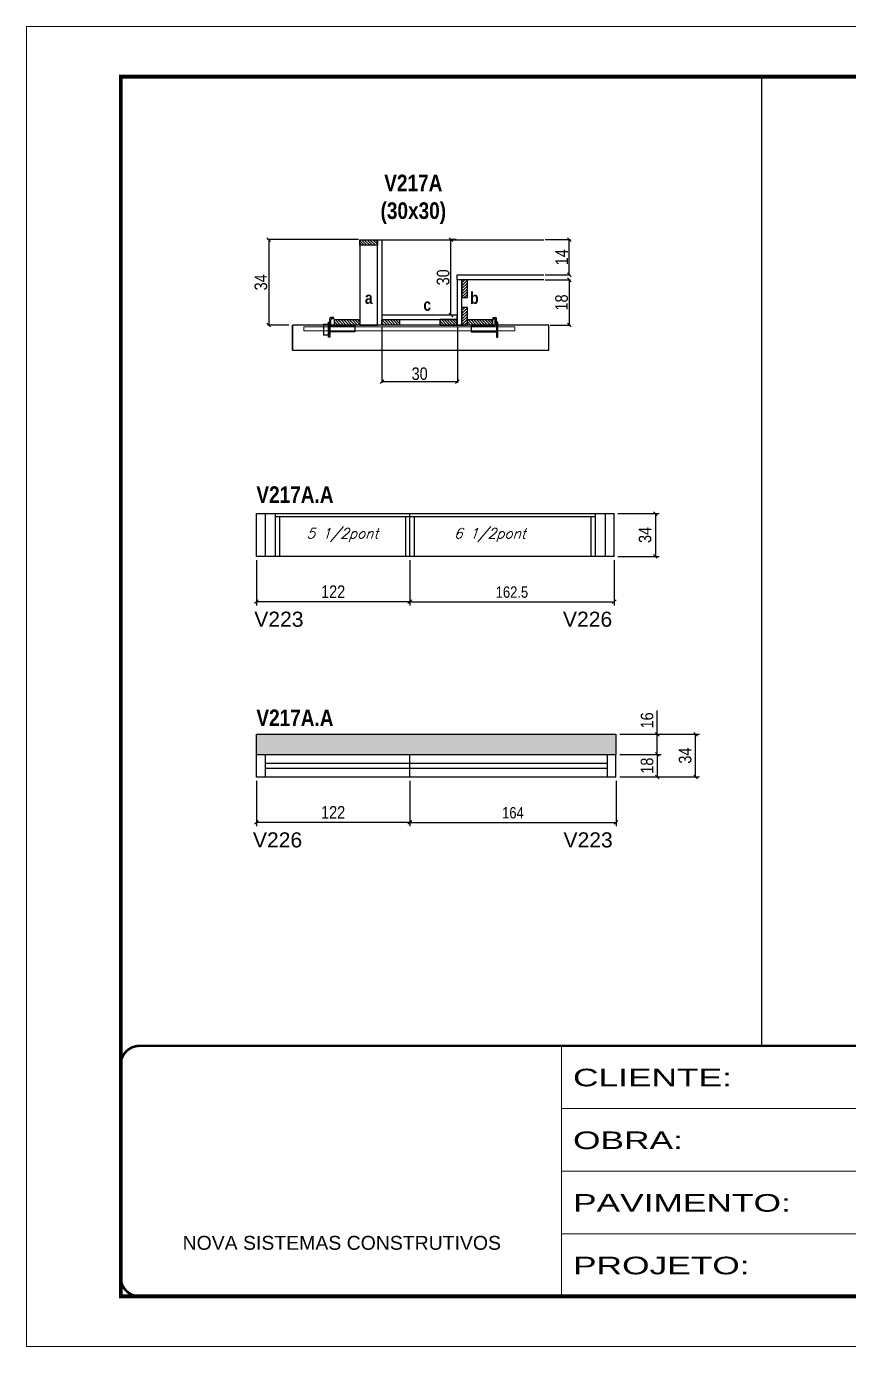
# Model space of a CAD drawing. Extents: x 2603 to 22413, y 1253 to 30260.
# Drawn here: x 5773 to 6427, y 19631 to 20681 of the extents above; entities that cross this region are included whole.
import ezdxf

# ---------------------------------------------------------------- set-up
doc = ezdxf.new("R2010")
doc.units = 0
doc.linetypes.add('CONTINUO', pattern=[0])
doc.linetypes.add('DASHED', pattern=[0.75, 0.5, -0.25])
for name, color, linetype in [('5', 5, 'Continuous'), ('barrote', 251, 'Continuous'), ('COTA', 241, 'Continuous'), ('detalhes', 4, 'Continuous'), ('NOMENCLATURA', 7, 'Continuous'), ('Painéis', 200, 'Continuous'), ('presilha', 1, 'Continuous'), ('SARR_2.2x10', 60, 'Continuous'), ('SARR_2.2x7', 40, 'Continuous'), ('SARR_3.5x7', 81, 'Continuous'), ('texto', 7, 'Continuous')]:
    doc.layers.add(name, color=color, linetype=linetype)
for name, color, linetype, lineweight in [('CONCRETO', 251, 'Continuous', 25), ('Folhas', 255, 'Continuous', 9), ('SARRAFO DE PRESSAO', 251, 'DASHED', 9), ('SCO-___-LAJ', 2, 'Continuous', 0)]:
    doc.layers.add(name, color=color, linetype=linetype, lineweight=lineweight)
doc.styles.add('ARIAL', font='arial.ttf')
doc.styles.add('COTA TECNICA', font='techl___.ttf', dxfattribs={"height": 10})
doc.styles.add('COTA TECNICA 2X', font='techl___.ttf', dxfattribs={"height": 10})
doc.styles.add('COTA TECNICA-50', font='techl___.ttf', dxfattribs={"height": 9})
doc.styles.add('Romans', font='romans.shx')
doc.styles.get("Standard").update_dxf_attribs({"font": 'arial.ttf'})
doc.styles.add('TECNICA', font='techb___.ttf', dxfattribs={"height": 10})
doc.styles.add('Tecnologia', font='')
doc.styles.get('Tecnologia').set_extended_font_data('Forgotten Futurist')
doc.dimstyles.new('COTA PAINEL-50', dxfattribs={"dimtxt": 9, "dimasz": 3, "dimexe": 3, "dimexo": 3, "dimgap": 3, "dimtad": 1, "dimdec": 1, "dimzin": 12, "dimdsep": 46, "dimtxsty": 'COTA TECNICA-50', "dimblk1": 'OBLIQUE', "dimblk2": 'OBLIQUE', "dimsah": 1, "dimcen": 0.9, "dimclrd": 4, "dimclre": 4, "dimclrt": 240, "dimadec": 1, "dimazin": 3, "dimtfac": 1, "dimtdec": 1, "dimtmove": 0, "dimatfit": 3, "dimfxl": 1, "dimtolj": 1, "dimtzin": 12, "dimarcsym": 0})
doc.dimstyles.new('PAINEL', dxfattribs={"dimtxt": 10, "dimasz": 3, "dimexe": 3, "dimexo": 3, "dimgap": 3, "dimtad": 1, "dimdec": 1, "dimzin": 12, "dimdsep": 46, "dimtxsty": 'COTA TECNICA', "dimblk1": 'OBLIQUE', "dimblk2": 'OBLIQUE', "dimsah": 1, "dimcen": 0.9, "dimclrd": 4, "dimclre": 4, "dimclrt": 240, "dimadec": 1, "dimazin": 3, "dimtfac": 1, "dimtdec": 1, "dimtmove": 0, "dimatfit": 3, "dimfxl": 1, "dimtolj": 1, "dimtzin": 12, "dimarcsym": 0})
doc.dimstyles.new('SECAO', dxfattribs={"dimscale": 0.333333, "dimtxt": 5, "dimasz": 9, "dimexe": 3, "dimexo": 3, "dimgap": 3, "dimtad": 1, "dimdec": 1, "dimlfac": 0.5, "dimzin": 12, "dimdsep": 46, "dimtxsty": 'COTA TECNICA 2X', "dimblk1": 'OBLIQUE', "dimblk2": 'OBLIQUE', "dimsah": 1, "dimcen": 0.9, "dimclrd": 4, "dimclre": 4, "dimclrt": 240, "dimadec": 1, "dimazin": 3, "dimtfac": 1, "dimtdec": 1, "dimtmove": 0, "dimatfit": 3, "dimfxl": 1, "dimtolj": 1, "dimtzin": 12, "dimarcsym": 0})

# ---------------------------------------------------------------- blocks, each defined once
blk = doc.blocks.new('9999999999')
at = {"color": 30, "linetype": 'CONTINUO'}
for p, q in [((98564.6, 34230.2), (98564.6, 34429.4)), ((98564.6, 34379.6), (99584, 34379.6)), ((98564.6, 34329.8), (99488, 34329.8)), ((98564.6, 34280), (99488, 34280))]:
    blk.add_line(p, q, dxfattribs=at)
at = {"color": 30, "linetype": 'CONTINUO', "const_width": 2}
blk.add_lwpolyline([(99584, 34230.2), (99584, 34414.4, 0.414214), (99569, 34429.4), (98229, 34429.4, 0.414214), (98214, 34414.4), (98214, 34245.2, 0.414214), (98229, 34230.2), (99584, 34230.2)], format="xyb", dxfattribs=at)
at = {"layer": 'Folhas'}
blk.add_lwpolyline([(98139, 34190.2), (99624, 34190.2), (99624, 35240.2), (98139, 35240.2)], close=True, dxfattribs=at)
at = {"layer": 'Folhas', "color": 30, "const_width": 3}
blk.add_lwpolyline([(98214, 34230.2), (99584, 34230.2), (99584, 35200.2), (98214, 35200.2)], close=True, dxfattribs=at)
at = {"color": 7, "linetype": 'Continuous', "ltscale": 5, "style": 'ARIAL'}
blk.add_text('NOVA SISTEMAS CONSTRUTIVOS', height=11.059, dxfattribs=at).set_placement((98263.2, 34267.2))
at = {"layer": 'Folhas', "color": 7, "style": 'Tecnologia', "width": 1.5}
for s, p in [('CLIENTE:', (98573.7, 34397.2)), ('OBRA:', (98573.7, 34347.3)), ('PAVIMENTO:', (98573.7, 34297.5)), ('PROJETO:', (98573.7, 34247.7))]:
    blk.add_text(s, height=14, dxfattribs=at).set_placement(p)
blk = doc.blocks.new('PRESILHA METÁLICA 1')
at = {"layer": 'presilha'}
for p, q in [((7.5, 10.6), (7.5, 19.9)), ((12, 21), (8.6, 21)), ((9, 11.6), (9, 18.9)), ((12, 19.5), (9.6, 19.5)), ((12, 21), (12, 19.5)), ((0, 13), (6, 13)), ((0, 13), (0, 0)), ((6, 0), (0, 0)), ((6, 15.5), (7.5, 15.5)), ((6, -2.5), (6, 15.5)), ((6, 13), (6, 0)), ((7.5, 15.5), (7.5, -2.5)), ((37.5, 4.1), (7.5, 4.1)), ((37.5, 11), (9.6, 11)), ((37.5, 11), (37.5, 4.1)), ((7.5, -2.5), (6, -2.5))]:
    blk.add_line(p, q, dxfattribs=at)
for centre, radius, start, end in [((8.6, 19.9), 1.14, 90, 180), ((9.6, 18.9), 0.57, 90, 180), ((9.6, 11.6), 0.57, 180, 270)]:
    blk.add_arc(centre, radius, start, end, dxfattribs=at)
blk = doc.blocks.new('PRESILHA METÁLICA 2')
at = {"layer": 'presilha'}
for p, q in [((-5.2, 23.5), (-5.2, 22)), ((-5.2, 23.5), (-1.9, 23.5)), ((-5.2, 22), (-2.8, 22)), ((-2.2, 14.1), (-2.2, 21.4)), ((0.8, 18), (-0.8, 18)), ((-0.8, 18), (-0.8, 0)), ((-0.8, 14.6), (-0.8, 22.4)), ((0.8, 0), (0.8, 18)), ((-30.8, 13.5), (-30.8, 6.6)), ((-30.8, 13.5), (-2.8, 13.5)), ((-30.8, 6.6), (-0.8, 6.6)), ((-0.8, 0), (0.8, 0))]:
    blk.add_line(p, q, dxfattribs=at)
for centre, radius, start, end in [((-2.8, 21.4), 0.57, 0, 90), ((-1.9, 22.4), 1.14, 0, 90), ((-2.8, 14.1), 0.57, 270, 0)]:
    blk.add_arc(centre, radius, start, end, dxfattribs=at)
blk = doc.blocks.new('_Oblique')
at = {"color": 0, "linetype": 'ByBlock', "lineweight": -2}
blk.add_line((-0.5, -0.5), (0.5, 0.5), dxfattribs=at)
blk = doc.blocks.new('*D420')
at = {"layer": 'COTA', "color": 4, "lineweight": -2, "transparency": 16777216}
for p, q in [((6185.4, 20479), (6205.7, 20479)), ((6204.7, 20479), (6204.7, 20443)), ((6189.5, 20443), (6205.7, 20443))]:
    blk.add_line(p, q, dxfattribs=at)
at = {"layer": 'Defpoints', "color": 0, "transparency": 16777216}
for p in [(6184.4, 20479), (6188.5, 20443), (6204.7, 20443)]:
    blk.add_point(p, dxfattribs=at)
at = {"layer": 'COTA', "color": 4, "lineweight": -2, "transparency": 16777216, "xscale": 3, "yscale": 3, "zscale": 3}
for p, rotation in [((6204.7, 20479), 90), ((6204.7, 20443), 270)]:
    blk.add_blockref('_Oblique', p, dxfattribs=dict(at, rotation=rotation))
at = {"layer": 'COTA', "color": 240, "transparency": 16777216, "insert": (6198.6, 20461), "char_height": 10, "attachment_point": 5, "rotation": 90, "style": 'COTA TECNICA 2X'}
blk.add_mtext('\\A1;18', dxfattribs=at)
blk = doc.blocks.new('*D421')
at = {"layer": 'COTA', "color": 4, "lineweight": -2, "transparency": 16777216}
for p, q in [((6185.4, 20511), (6205.7, 20511)), ((6204.7, 20483), (6204.7, 20511)), ((6185.4, 20483), (6205.7, 20483))]:
    blk.add_line(p, q, dxfattribs=at)
at = {"layer": 'Defpoints', "color": 0, "transparency": 16777216}
for p in [(6184.4, 20511), (6204.7, 20511), (6184.4, 20483)]:
    blk.add_point(p, dxfattribs=at)
at = {"layer": 'COTA', "color": 4, "lineweight": -2, "transparency": 16777216, "xscale": 3, "yscale": 3, "zscale": 3}
for p, rotation in [((6204.7, 20511), 90), ((6204.7, 20483), 270)]:
    blk.add_blockref('_Oblique', p, dxfattribs=dict(at, rotation=rotation))
at = {"layer": 'COTA', "color": 240, "transparency": 16777216, "insert": (6198.6, 20497), "char_height": 10, "attachment_point": 5, "rotation": 90, "style": 'COTA TECNICA 2X'}
blk.add_mtext('\\A1;14', dxfattribs=at)
blk = doc.blocks.new('*D422')
at = {"layer": 'COTA', "color": 4, "lineweight": -2, "transparency": 16777216}
for p, q in [((6037.1, 20511), (5964.7, 20511)), ((5965.7, 20511), (5965.7, 20443)), ((5981.8, 20443), (5964.7, 20443))]:
    blk.add_line(p, q, dxfattribs=at)
at = {"layer": 'Defpoints', "color": 0, "transparency": 16777216}
for p in [(6038.1, 20511), (5965.7, 20443), (5982.8, 20443)]:
    blk.add_point(p, dxfattribs=at)
at = {"layer": 'COTA', "color": 4, "lineweight": -2, "transparency": 16777216, "xscale": 3, "yscale": 3, "zscale": 3}
for p, rotation in [((5965.7, 20511), 90), ((5965.7, 20443), 270)]:
    blk.add_blockref('_Oblique', p, dxfattribs=dict(at, rotation=rotation))
at = {"layer": 'COTA', "color": 240, "transparency": 16777216, "insert": (5959.5, 20477), "char_height": 10, "attachment_point": 5, "rotation": 90, "style": 'COTA TECNICA 2X'}
blk.add_mtext('\\A1;34', dxfattribs=at)
blk = doc.blocks.new('*D2360')
at = {"layer": 'COTA', "color": 4, "lineweight": -2, "transparency": 16777216}
for p, q in [((6114.7, 20511), (6109.6, 20511)), ((6110.6, 20451), (6110.6, 20511)), ((6114.7, 20451), (6109.6, 20451))]:
    blk.add_line(p, q, dxfattribs=at)
at = {"layer": 'Defpoints', "color": 0, "transparency": 16777216}
for p in [(6110.6, 20511), (6115.7, 20511), (6115.7, 20451)]:
    blk.add_point(p, dxfattribs=at)
at = {"layer": 'COTA', "color": 4, "lineweight": -2, "transparency": 16777216, "xscale": 3, "yscale": 3, "zscale": 3}
for p, rotation in [((6110.6, 20511), 90), ((6110.6, 20451), 270)]:
    blk.add_blockref('_Oblique', p, dxfattribs=dict(at, rotation=rotation))
at = {"layer": 'COTA', "color": 240, "transparency": 16777216, "insert": (6104.4, 20481), "char_height": 10, "attachment_point": 5, "rotation": 90, "style": 'COTA TECNICA 2X'}
blk.add_mtext('\\A1;30', dxfattribs=at)
blk = doc.blocks.new('*D2361')
at = {"layer": 'COTA', "color": 4, "lineweight": -2, "transparency": 16777216}
for p, q in [((6055.7, 20442), (6055.7, 20397.1)), ((6115.7, 20442), (6115.7, 20397.1)), ((6055.7, 20398.1), (6115.7, 20398.1))]:
    blk.add_line(p, q, dxfattribs=at)
at = {"layer": 'Defpoints', "color": 0, "transparency": 16777216}
for p in [(6055.7, 20443), (6115.7, 20443), (6115.7, 20398.1)]:
    blk.add_point(p, dxfattribs=at)
at = {"layer": 'COTA', "color": 4, "lineweight": -2, "transparency": 16777216, "xscale": 3, "yscale": 3, "zscale": 3, "rotation": 180}
blk.add_blockref('_Oblique', (6055.7, 20398.1), dxfattribs=at)
at = {"layer": 'COTA', "color": 4, "lineweight": -2, "transparency": 16777216, "xscale": 3, "yscale": 3, "zscale": 3}
blk.add_blockref('_Oblique', (6115.7, 20398.1), dxfattribs=at)
at = {"layer": 'COTA', "color": 240, "transparency": 16777216, "insert": (6085.7, 20404.3), "char_height": 10, "attachment_point": 5, "style": 'COTA TECNICA 2X'}
blk.add_mtext('\\A1;30', dxfattribs=at)
blk = doc.blocks.new('*D423')
at = {"layer": 'COTA', "color": 4, "linetype": 'ByBlock', "lineweight": -2, "transparency": 16777216}
for p, q in [((6077.9, 20256.1), (6077.9, 20220)), ((6240.4, 20256.1), (6240.4, 20220)), ((6077.9, 20223), (6240.4, 20223))]:
    blk.add_line(p, q, dxfattribs=at)
at = {"layer": 'Defpoints', "color": 0, "linetype": 'ByBlock', "transparency": 16777216}
for p in [(6077.9, 20259.1), (6240.4, 20259.1), (6240.4, 20223)]:
    blk.add_point(p, dxfattribs=at)
at = {"layer": 'COTA', "color": 4, "linetype": 'ByBlock', "lineweight": -2, "transparency": 16777216, "xscale": 3, "yscale": 3, "zscale": 3, "rotation": 180}
blk.add_blockref('_Oblique', (6077.9, 20223), dxfattribs=at)
at = {"layer": 'COTA', "color": 4, "linetype": 'ByBlock', "lineweight": -2, "transparency": 16777216, "xscale": 3, "yscale": 3, "zscale": 3}
blk.add_blockref('_Oblique', (6240.4, 20223), dxfattribs=at)
at = {"layer": 'COTA', "color": 240, "linetype": 'ByBlock', "transparency": 16777216, "insert": (6159.1, 20230.6), "char_height": 9, "attachment_point": 5, "style": 'COTA TECNICA-50'}
blk.add_mtext('\\A1;162.5', dxfattribs=at)
blk = doc.blocks.new('*D2362')
at = {"layer": 'COTA', "color": 4, "linetype": 'ByBlock', "lineweight": -2, "transparency": 16777216}
for p, q in [((5955.9, 20256.1), (5955.9, 20220)), ((6077.9, 20256.1), (6077.9, 20220)), ((6077.9, 20223), (5955.9, 20223))]:
    blk.add_line(p, q, dxfattribs=at)
at = {"layer": 'Defpoints', "color": 0, "linetype": 'ByBlock', "transparency": 16777216}
for p in [(5955.9, 20259.1), (6077.9, 20259.1), (5955.9, 20223)]:
    blk.add_point(p, dxfattribs=at)
at = {"layer": 'COTA', "color": 4, "linetype": 'ByBlock', "lineweight": -2, "transparency": 16777216, "xscale": 3, "yscale": 3, "zscale": 3, "rotation": 180}
blk.add_blockref('_Oblique', (5955.9, 20223), dxfattribs=at)
at = {"layer": 'COTA', "color": 4, "linetype": 'ByBlock', "lineweight": -2, "transparency": 16777216, "xscale": 3, "yscale": 3, "zscale": 3}
blk.add_blockref('_Oblique', (6077.9, 20223), dxfattribs=at)
at = {"layer": 'COTA', "color": 240, "linetype": 'ByBlock', "transparency": 16777216, "insert": (6016.9, 20231), "char_height": 10, "attachment_point": 5, "style": 'COTA TECNICA'}
blk.add_mtext('\\A1;122', dxfattribs=at)
blk = doc.blocks.new('*D2363')
at = {"layer": 'COTA', "color": 4, "linetype": 'ByBlock', "lineweight": -2, "transparency": 16777216}
for p, q in [((6243.4, 20293.1), (6276.2, 20293.1)), ((6273.2, 20293.1), (6273.2, 20259.1)), ((6243.4, 20259.1), (6276.2, 20259.1))]:
    blk.add_line(p, q, dxfattribs=at)
at = {"layer": 'Defpoints', "color": 0, "linetype": 'ByBlock', "transparency": 16777216}
for p in [(6240.4, 20293.1), (6240.4, 20259.1), (6273.2, 20259.1)]:
    blk.add_point(p, dxfattribs=at)
at = {"layer": 'COTA', "color": 4, "linetype": 'ByBlock', "lineweight": -2, "transparency": 16777216, "xscale": 3, "yscale": 3, "zscale": 3}
for p, rotation in [((6273.2, 20293.1), 90), ((6273.2, 20259.1), 270)]:
    blk.add_blockref('_Oblique', p, dxfattribs=dict(at, rotation=rotation))
at = {"layer": 'COTA', "color": 240, "linetype": 'ByBlock', "transparency": 16777216, "insert": (6265, 20276.1), "char_height": 10, "attachment_point": 5, "rotation": 90, "style": 'COTA TECNICA'}
blk.add_mtext('\\A1;34', dxfattribs=at)
blk = doc.blocks.new('*D424')
at = {"layer": 'COTA', "color": 4, "linetype": 'ByBlock', "lineweight": -2, "transparency": 16777216}
for p, q in [((6077.9, 20080.6), (6077.9, 20044.5)), ((6241.9, 20080.6), (6241.9, 20044.5)), ((6077.9, 20047.5), (6241.9, 20047.5))]:
    blk.add_line(p, q, dxfattribs=at)
at = {"layer": 'Defpoints', "color": 0, "linetype": 'ByBlock', "transparency": 16777216}
for p in [(6077.9, 20083.6), (6241.9, 20083.6), (6241.9, 20047.5)]:
    blk.add_point(p, dxfattribs=at)
at = {"layer": 'COTA', "color": 4, "linetype": 'ByBlock', "lineweight": -2, "transparency": 16777216, "xscale": 3, "yscale": 3, "zscale": 3, "rotation": 180}
blk.add_blockref('_Oblique', (6077.9, 20047.5), dxfattribs=at)
at = {"layer": 'COTA', "color": 4, "linetype": 'ByBlock', "lineweight": -2, "transparency": 16777216, "xscale": 3, "yscale": 3, "zscale": 3}
blk.add_blockref('_Oblique', (6241.9, 20047.5), dxfattribs=at)
at = {"layer": 'COTA', "color": 240, "linetype": 'ByBlock', "transparency": 16777216, "insert": (6159.9, 20055.1), "char_height": 9, "attachment_point": 5, "style": 'COTA TECNICA-50'}
blk.add_mtext('\\A1;164', dxfattribs=at)
blk = doc.blocks.new('*D2364')
at = {"layer": 'COTA', "color": 4, "linetype": 'ByBlock', "lineweight": -2, "transparency": 16777216}
for p, q in [((5955.9, 20080.6), (5955.9, 20044.5)), ((6077.9, 20080.6), (6077.9, 20044.5)), ((6077.9, 20047.5), (5955.9, 20047.5))]:
    blk.add_line(p, q, dxfattribs=at)
at = {"layer": 'Defpoints', "color": 0, "linetype": 'ByBlock', "transparency": 16777216}
for p in [(5955.9, 20083.6), (6077.9, 20083.6), (5955.9, 20047.5)]:
    blk.add_point(p, dxfattribs=at)
at = {"layer": 'COTA', "color": 4, "linetype": 'ByBlock', "lineweight": -2, "transparency": 16777216, "xscale": 3, "yscale": 3, "zscale": 3, "rotation": 180}
blk.add_blockref('_Oblique', (5955.9, 20047.5), dxfattribs=at)
at = {"layer": 'COTA', "color": 4, "linetype": 'ByBlock', "lineweight": -2, "transparency": 16777216, "xscale": 3, "yscale": 3, "zscale": 3}
blk.add_blockref('_Oblique', (6077.9, 20047.5), dxfattribs=at)
at = {"layer": 'COTA', "color": 240, "linetype": 'ByBlock', "transparency": 16777216, "insert": (6016.9, 20055.5), "char_height": 10, "attachment_point": 5, "style": 'COTA TECNICA'}
blk.add_mtext('\\A1;122', dxfattribs=at)
blk = doc.blocks.new('*D2365')
at = {"layer": 'COTA', "color": 4, "linetype": 'ByBlock', "lineweight": -2, "transparency": 16777216}
for p, q in [((6244.9, 20101.6), (6277.7, 20101.6)), ((6274.7, 20101.6), (6274.7, 20083.6)), ((6244.9, 20083.6), (6277.7, 20083.6))]:
    blk.add_line(p, q, dxfattribs=at)
at = {"layer": 'Defpoints', "color": 0, "linetype": 'ByBlock', "transparency": 16777216}
for p in [(6241.9, 20101.6), (6241.9, 20083.6), (6274.7, 20083.6)]:
    blk.add_point(p, dxfattribs=at)
at = {"layer": 'COTA', "color": 4, "linetype": 'ByBlock', "lineweight": -2, "transparency": 16777216, "xscale": 3, "yscale": 3, "zscale": 3}
for p, rotation in [((6274.7, 20101.6), 90), ((6274.7, 20083.6), 270)]:
    blk.add_blockref('_Oblique', p, dxfattribs=dict(at, rotation=rotation))
at = {"layer": 'COTA', "color": 240, "linetype": 'ByBlock', "transparency": 16777216, "insert": (6266.6, 20092.6), "char_height": 10, "attachment_point": 5, "rotation": 90, "style": 'COTA TECNICA'}
blk.add_mtext('\\A1;18', dxfattribs=at)
blk = doc.blocks.new('*D2366')
at = {"layer": 'COTA', "color": 4, "linetype": 'ByBlock', "lineweight": -2, "transparency": 16777216}
for p, q in [((6274.7, 20117.6), (6274.7, 20136.6)), ((6244.9, 20117.6), (6277.7, 20117.6)), ((6274.7, 20101.6), (6274.7, 20117.6)), ((6244.9, 20101.6), (6277.7, 20101.6))]:
    blk.add_line(p, q, dxfattribs=at)
at = {"layer": 'Defpoints', "color": 0, "linetype": 'ByBlock', "transparency": 16777216}
for p in [(6241.9, 20117.6), (6274.7, 20117.6), (6241.9, 20101.6)]:
    blk.add_point(p, dxfattribs=at)
at = {"layer": 'COTA', "color": 4, "linetype": 'ByBlock', "lineweight": -2, "transparency": 16777216, "xscale": 3, "yscale": 3, "zscale": 3}
for p, rotation in [((6274.7, 20117.6), 90), ((6274.7, 20101.6), 270)]:
    blk.add_blockref('_Oblique', p, dxfattribs=dict(at, rotation=rotation))
at = {"layer": 'COTA', "color": 240, "linetype": 'ByBlock', "transparency": 16777216, "insert": (6266.6, 20128.6), "char_height": 10, "attachment_point": 5, "rotation": 90, "style": 'COTA TECNICA'}
blk.add_mtext('\\A1;16', dxfattribs=at)
blk = doc.blocks.new('*D2367')
at = {"layer": 'COTA', "color": 4, "linetype": 'ByBlock', "lineweight": -2, "transparency": 16777216}
for p, q in [((6244.9, 20117.6), (6308.2, 20117.6)), ((6305.2, 20083.6), (6305.2, 20117.6)), ((6244.9, 20083.6), (6308.2, 20083.6))]:
    blk.add_line(p, q, dxfattribs=at)
at = {"layer": 'Defpoints', "color": 0, "linetype": 'ByBlock', "transparency": 16777216}
for p in [(6241.9, 20117.6), (6305.2, 20117.6), (6241.9, 20083.6)]:
    blk.add_point(p, dxfattribs=at)
at = {"layer": 'COTA', "color": 4, "linetype": 'ByBlock', "lineweight": -2, "transparency": 16777216, "xscale": 3, "yscale": 3, "zscale": 3}
for p, rotation in [((6305.2, 20117.6), 90), ((6305.2, 20083.6), 270)]:
    blk.add_blockref('_Oblique', p, dxfattribs=dict(at, rotation=rotation))
at = {"layer": 'COTA', "color": 240, "linetype": 'ByBlock', "transparency": 16777216, "insert": (6296.9, 20100.6), "char_height": 10, "attachment_point": 5, "rotation": 90, "style": 'COTA TECNICA'}
blk.add_mtext('\\A1;34', dxfattribs=at)

msp = doc.modelspace()

# ---------------------------------------------------------------- hatches: boundary and pattern name
at = {"layer": 'COTA', "linetype": 'ByBlock'}
h = msp.add_hatch(dxfattribs=at)
h.set_pattern_fill('AR-CONC', color=256, scale=0.03)
h.set_pattern_definition([(50, (-126418.0314, -5371.0305), (5.46554007, -0.47817257), [0.5715, -6.2865]), (355, (-126418.0314, -5371.0305), (-1.05730264, 5.73170536), [0.4572, -5.02921753]), (100.4514447, (-126417.576, -5371.0704), (4.40823741, 5.25353256), [0.48570026, -5.34270734]), (46.1842, (-126418.0314, -5369.5065), (8.13237123, -1.26126984), [0.85725, -9.42975]), (96.6355576, (-126417.354, -5369.612), (7.122124, 7.42278374), [0.7285507, -8.01406824]), (351.184151, (-126418.031, -5369.5065), (7.122124, 7.42278374), [0.685799, -7.54379196]), (21, (-126417.2694, -5369.8875), (4.54843174, -3.06795595), [0.5715, -6.2865]), (326, (-126417.2694, -5369.8875), (1.85406085, 5.52563898), [0.4572, -5.0292]), (71.451445, (-126416.8904, -5370.143), (6.40249258, 2.45768307), [0.48570026, -5.34269813]), (37.5, (-126418.0314, -5371.0305), (0.092658098, 2.536651166), [0, -4.96824, 0, -5.1054, 0, -5.04825]), (7.5, (-126418.0314, -5371.0305), (2.004589875, 3.005417245), [0, -2.91084, 0, -4.85394, 0, -1.92405]), (327.5, (-126419.7307, -5371.0305), (4.067717855, -0.17186232), [0, -1.905, 0, -5.9436, 0, -7.8867]), (317.5, (-126420.4927, -5371.0305), (4.44387544, 0.76279473), [0, -2.4765, 0, -3.94716, 0, -5.6007])])
h.paths.add_polyline_path([(6241.86, 20101.56), (6241.86, 20117.56), (5955.86, 20117.56), (5955.86, 20101.56)])
at = {"layer": 'SARR_2.2x10'}
h = msp.add_hatch(dxfattribs=at)
h.set_pattern_fill('ANSI31', color=256, scale=0.5, angle=90)
h.set_pattern_definition([(135, (39211.6017, -103069.2165), (-1.122532015, -1.122532015), [])])
h.paths.add_polyline_path([(6018.06, 20447.35), (6018.06, 20442.95), (6038.06, 20442.95), (6038.06, 20447.35)])
h = msp.add_hatch(dxfattribs=at)
h.set_pattern_fill('ANSI31', color=256, scale=0.5, angle=90)
h.set_pattern_definition([(135, (39317.2017, -103069.2165), (-1.122532015, -1.122532015), [])])
h.paths.add_polyline_path([(6123.66, 20447.35), (6123.66, 20442.95), (6143.66, 20442.95), (6143.66, 20447.35)])
at = {"layer": 'SARR_2.2x7'}
h = msp.add_hatch(dxfattribs=at)
h.set_pattern_fill('ANSI31', color=256, scale=0.5, angle=90)
h.set_pattern_definition([(135, (39205.6017, -103005.6165), (-1.122532015, -1.122532015), [])])
h.paths.add_polyline_path([(6052.06, 20510.95), (6052.06, 20506.55), (6038.06, 20506.55), (6038.06, 20510.95)])
h = msp.add_hatch(dxfattribs=at)
h.set_pattern_fill('ANSI31', color=256, scale=0.5)
h.set_pattern_definition([(45, (-117392.9067, -12649.3854), (-1.122532015, 1.122532015), [])])
h.paths.add_polyline_path([(6123.66, 20478.95), (6119.26, 20478.95), (6119.26, 20464.95), (6123.66, 20464.95)])
h = msp.add_hatch(dxfattribs=at)
h.set_pattern_fill('ANSI31', color=256, scale=0.5)
h.set_pattern_definition([(45, (-117392.9067, -12671.3854), (-1.122532015, 1.122532015), [])])
h.paths.add_polyline_path([(6123.66, 20456.95), (6119.26, 20456.95), (6119.26, 20442.95), (6123.66, 20442.95)])
h = msp.add_hatch(dxfattribs=at)
h.set_pattern_fill('ANSI31', color=256, scale=0.5, angle=90)
h.set_pattern_definition([(135, (39291.2017, -103069.2165), (-1.122532015, -1.122532015), [])])
h.paths.add_polyline_path([(6069.66, 20442.95), (6069.66, 20447.35), (6055.66, 20447.35), (6055.66, 20442.95)])
h = msp.add_hatch(dxfattribs=at)
h.set_pattern_fill('ANSI31', color=256, scale=0.5, angle=90)
h.set_pattern_definition([(135, (39251.2017, -103069.2165), (-1.122532015, -1.122532015), [])])
h.paths.add_polyline_path([(6101.66, 20442.95), (6101.66, 20447.35), (6115.66, 20447.35), (6115.66, 20442.95)])

# ---------------------------------------------------------------- linework, layer by layer
at = {"layer": 'barrote'}
msp.add_lwpolyline([(5984.61, 20422.95), (6188.52, 20422.95), (6188.52, 20442.95), (5984.61, 20442.95)], close=True, dxfattribs=at)
at = {"layer": 'CONCRETO', "linetype": 'Continuous'}
msp.add_line((6055.66, 20510.95), (6184.36, 20510.95), dxfattribs=at)
at = {"layer": 'COTA', "linetype": 'ByBlock'}
for p, q in [((6357.64, 20640.57), (6357.64, 19869.82)), ((5955.86, 20101.56), (5955.86, 20117.56)), ((5955.86, 20117.56), (6241.86, 20117.56)), ((6241.86, 20117.56), (6241.86, 20101.56))]:
    msp.add_line(p, q, dxfattribs=at)
at = {"layer": 'detalhes', "color": 250}
msp.add_line((5984.61, 20422.95), (5984.61, 20442.95), dxfattribs=at)
at = {"layer": 'Painéis', "linetype": 'Continuous'}
for p, q in [((5955.86, 20259.07), (5955.86, 20293.07)), ((5955.86, 20293.07), (6240.36, 20293.07)), ((6077.86, 20259.07), (6077.86, 20293.07)), ((6240.36, 20259.07), (6240.36, 20293.07)), ((6240.36, 20259.07), (5955.86, 20259.07)), ((5955.86, 20083.56), (5955.86, 20101.56)), ((5955.86, 20101.56), (6241.86, 20101.56)), ((6077.86, 20083.56), (6077.86, 20101.56)), ((6241.86, 20083.56), (6241.86, 20101.56)), ((6241.86, 20083.56), (5955.86, 20083.56))]:
    msp.add_line(p, q, dxfattribs=at)
for points in [[(6052.06, 20442.95), (6052.06, 20510.95), (6055.66, 20510.95), (6055.66, 20442.95)], [(6119.26, 20442.95), (6119.26, 20478.95), (6115.66, 20478.95), (6115.66, 20442.95)], [(6115.66, 20450.95), (6055.66, 20450.95), (6055.66, 20447.35), (6115.66, 20447.35)]]:
    msp.add_lwpolyline(points, close=True, dxfattribs=at)
at = {"layer": 'Painéis', "linetype": 'Continuous', "elevation": 0}
msp.add_lwpolyline([(6184.36, 20478.95), (6115.66, 20478.95), (6115.66, 20482.95), (6184.36, 20482.95)], dxfattribs=at)
at = {"layer": 'SARR_2.2x10'}
for points in [[(6018.06, 20447.35), (6038.06, 20447.35), (6038.06, 20442.95), (6018.06, 20442.95)], [(6123.66, 20447.35), (6143.66, 20447.35), (6143.66, 20442.95), (6123.66, 20442.95)]]:
    msp.add_lwpolyline(points, close=True, dxfattribs=at)
at = {"layer": 'SARR_2.2x7', "linetype": 'Continuous'}
for p, q in [((5962.86, 20293.07), (5962.86, 20259.07)), ((5970.86, 20290.87), (6077.86, 20290.87)), ((6077.86, 20290.87), (6225.36, 20290.87)), ((6233.36, 20293.07), (6233.36, 20259.07)), ((5962.86, 20101.56), (5962.86, 20083.56)), ((6234.86, 20101.56), (6234.86, 20083.56)), ((5962.86, 20094.56), (6077.86, 20094.56)), ((5962.86, 20090.56), (6077.86, 20090.56)), ((6077.86, 20094.56), (6234.86, 20094.56)), ((6077.86, 20090.56), (6234.86, 20090.56))]:
    msp.add_line(p, q, dxfattribs=at)
at = {"layer": 'SARR_2.2x7', "elevation": 0}
msp.add_lwpolyline([(6038.06, 20510.95), (6052.06, 20510.95), (6052.06, 20506.55), (6038.06, 20506.55)], close=True, dxfattribs=at)
at = {"layer": 'SARR_2.2x7'}
for points in [[(6123.66, 20464.95), (6123.66, 20478.95), (6119.26, 20478.95), (6119.26, 20464.95)], [(6123.66, 20442.95), (6123.66, 20456.95), (6119.26, 20456.95), (6119.26, 20442.95)], [(6055.66, 20447.35), (6069.66, 20447.35), (6069.66, 20442.95), (6055.66, 20442.95)], [(6115.66, 20447.35), (6101.66, 20447.35), (6101.66, 20442.95), (6115.66, 20442.95)]]:
    msp.add_lwpolyline(points, close=True, dxfattribs=at)
at = {"layer": 'SARR_3.5x7'}
for p, q in [((5970.86, 20293.07), (5970.86, 20259.07)), ((5974.36, 20290.87), (5974.36, 20259.07)), ((6074.36, 20290.87), (6074.36, 20259.07)), ((6081.36, 20290.87), (6081.36, 20259.07)), ((6221.86, 20290.87), (6221.86, 20259.07)), ((6225.36, 20293.07), (6225.36, 20259.07))]:
    msp.add_line(p, q, dxfattribs=at)
msp.add_lwpolyline([(6052.06, 20506.55), (6038.06, 20506.55), (6038.06, 20442.95), (6052.06, 20442.95)], close=True, dxfattribs=at)
at = {"layer": 'SCO-___-LAJ', "color": 1}
msp.add_lwpolyline([(5993.61, 20441.62), (6161.38, 20441.62), (6161.38, 20438.42), (5993.61, 20438.42)], close=True, dxfattribs=at)

# ---------------------------------------------------------------- block references
at = {"layer": 'presilha', "xscale": 0.6666666666666666, "yscale": 0.6666666666666666, "zscale": 0.6666666666666666}
for name, p in [('PRESILHA METÁLICA 1', (6009.2, 20434.99)), ('PRESILHA METÁLICA 2', (6147.34, 20433.32))]:
    msp.add_blockref(name, p, dxfattribs=at)
at = {"layer": 'SARRAFO DE PRESSAO', "color": 6, "linetype": 'ByBlock'}
msp.add_blockref('9999999999', (-92366.01, -14559.63), dxfattribs=at)

# ---------------------------------------------------------------- texts
at = {"layer": '5', "linetype": 'Continuous'}
for s, rotation, p in [('V223', 0.00004, (5954.2, 20203.09)), ('V226', 0.00004, (6199.67, 20203.09)), ('V226', 359.99996, (5953.12, 20027.57)), ('V223', 359.99996, (6200.1, 20027.57))]:
    msp.add_text(s, height=12, rotation=rotation, dxfattribs=at).set_placement(p)
at = {"layer": 'detalhes', "style": 'TECNICA'}
for s, p in [('a', (6042.19, 20459.85)), ('b', (6125.85, 20459.84)), ('c', (6088.68, 20454.42))]:
    msp.add_text(s, height=9.6, dxfattribs=at).set_placement(p)
at = {"layer": 'NOMENCLATURA', "style": 'TECNICA'}
for p in [(5955.86, 20301.59), (5955.86, 20124.08)]:
    msp.add_text('V217A.A', height=13.2, dxfattribs=at).set_placement(p)
at = {"layer": 'NOMENCLATURA', "insert": (6080.66, 20562.65), "char_height": 13.2, "attachment_point": 2, "style": 'TECNICA'}
msp.add_mtext_dynamic_manual_height_columns('V217A\\P(30x30)', width=300.2766, gutter_width=1, heights=[0], dxfattribs=at)
at = {"layer": 'texto', "color": 2, "char_height": 8, "attachment_point": 5, "style": 'Romans'}
for s, insert in [('{\\Q19;\\C256;5 1/2pont}', (6024.36, 20276.07)), ('{\\Q19;\\C256;6 1/2pont}', (6141.61, 20276.07))]:
    msp.add_mtext(s, dxfattribs=dict(at, insert=insert))

# ---------------------------------------------------------------- dimensions: what is measured, and where the dimension line sits
at = {"layer": 'COTA'}
for base, p1, p2, picture, middle in [((5965.74, 20442.95, 0), (6038.06, 20510.95), (5982.85, 20442.95, 0), '*D422', (5959.53, 20476.95, 0)), ((6110.59, 20510.95), (6115.66, 20450.95), (6115.66, 20510.95), '*D2360', (6104.37, 20480.95)), ((6204.71, 20510.95), (6184.36, 20482.95), (6184.36, 20510.95), '*D421', (6198.64, 20496.95)), ((6204.71, 20442.95, 0), (6184.36, 20478.95), (6188.48, 20442.95, 0), '*D420', (6198.61, 20460.95, 0))]:
    dim = msp.add_linear_dim(base=base, p1=p1, p2=p2, angle=90, dimstyle='SECAO', dxfattribs=at)
    dim.commit()
    dim.dimension.update_dxf_attribs({"geometry": picture, "text_midpoint": middle})
dim = msp.add_linear_dim(base=(6115.66, 20398.13), p1=(6055.66, 20442.95), p2=(6115.66, 20442.95), dimstyle='SECAO', dxfattribs=at)
dim.commit()
dim.dimension.update_dxf_attribs({"geometry": '*D2361', "text_midpoint": (6085.66, 20404.35)})
at = {"layer": 'COTA', "linetype": 'ByBlock'}
for base, p1, p2, angle, picture, middle in [((6273.23, 20259.07), (6240.36, 20293.07), (6240.36, 20259.07), 90, '*D2363', (6265.01, 20276.07)), ((5955.86, 20222.98), (6077.86, 20259.07), (5955.86, 20259.07), 180, '*D2362', (6016.86, 20231.04)), ((6274.73, 20117.56), (6241.86, 20101.56), (6241.86, 20117.56), 90, '*D2366', (6266.63, 20128.57)), ((6305.17, 20117.56), (6241.86, 20083.56), (6241.86, 20117.56), 90, '*D2367', (6296.95, 20100.56)), ((6274.73, 20083.56), (6241.86, 20101.56), (6241.86, 20083.56), 90, '*D2365', (6266.63, 20092.56)), ((5955.86, 20047.47), (6077.86, 20083.56), (5955.86, 20083.56), 180, '*D2364', (6016.86, 20055.53))]:
    dim = msp.add_linear_dim(base=base, p1=p1, p2=p2, angle=angle, dimstyle='PAINEL', dxfattribs=at)
    dim.commit()
    dim.dimension.update_dxf_attribs({"geometry": picture, "text_midpoint": middle})
for base, p1, p2, picture, middle in [((6240.36, 20222.98), (6077.86, 20259.07), (6240.36, 20259.07), '*D423', (6159.11, 20230.58)), ((6241.86, 20047.47), (6077.86, 20083.56), (6241.86, 20083.56), '*D424', (6159.86, 20055.06))]:
    dim = msp.add_linear_dim(base=base, p1=p1, p2=p2, angle=180, dimstyle='COTA PAINEL-50', override={"dimarcsym": 1}, dxfattribs=at)
    dim.commit()
    dim.dimension.update_dxf_attribs({"geometry": picture, "text_midpoint": middle})

doc.saveas('drawing.dxf')
